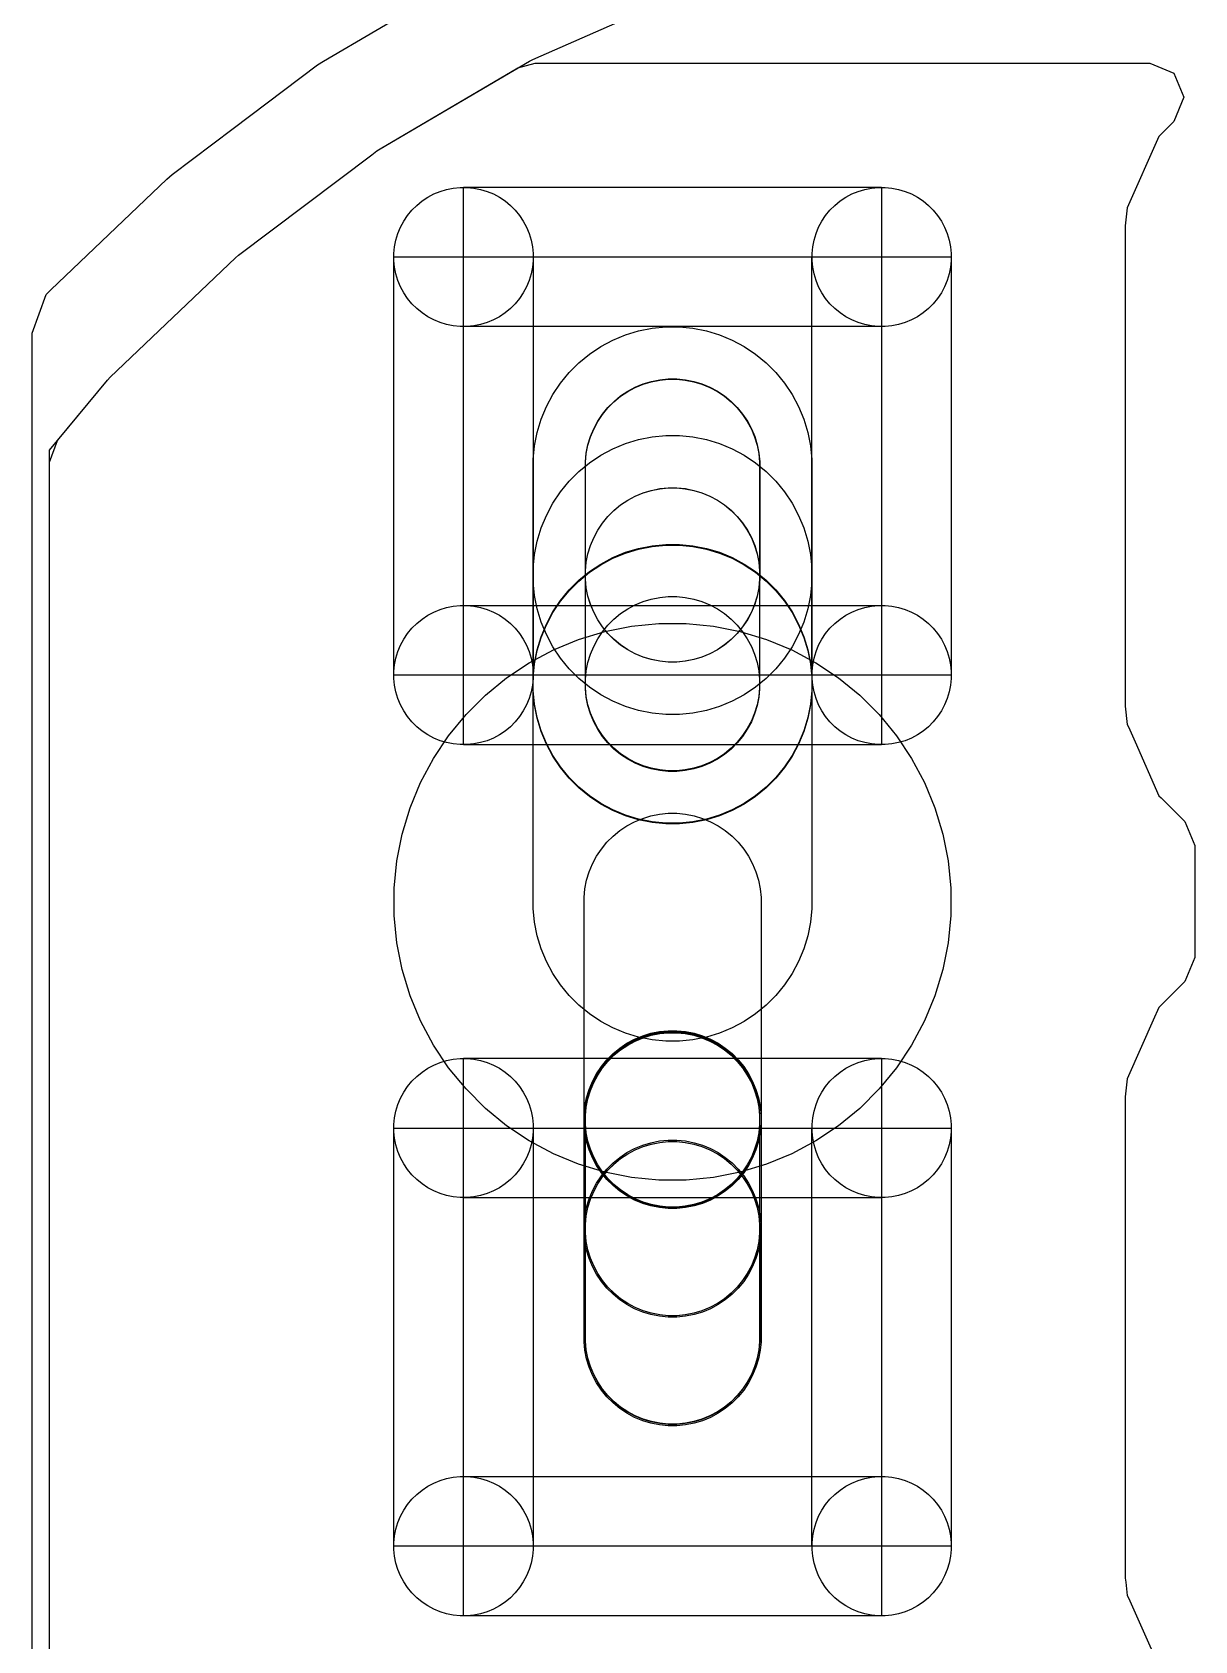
# Model space of a CAD drawing. Extents: x 125179 to 173800, y -108200 to -87800.
# Drawn here: x 131712 to 133381, y -103565 to -101256 of the extents above; entities that cross this region are included whole.
import ezdxf

# ---------------------------------------------------------------- set-up
doc = ezdxf.new("R2010")
doc.units = 0
doc.layers.add('L2D0_Cu1', color=1, linetype='CONTINUOUS')
doc.layers.add('L4D0_Cu2', color=2, linetype='CONTINUOUS')

msp = doc.modelspace()

# ---------------------------------------------------------------- linework, layer by layer
at = {"layer": 'L2D0_Cu1'}
msp.add_lwpolyline([(131736.906, -106800.5), (131736.906, -101873.313), (131748.208, -101842.01), (131820.078, -101755.458), (131823.949, -101751.311), (132003.75, -101579.744), (132008.074, -101576.071), (132199.332, -101431.841), (132206.514, -101426.425), (132211.233, -101423.278), (132409.17, -101307.229), (132433.953, -101300.5), (133315.912, -101300.5), (133350.56, -101314.852), (133364.912, -101349.5), (133350.59, -101384.118), (133328.859, -101405.887), (133283.594, -101508.273), (133280.6, -101533.954), (133280.6, -102223.246), (133283.718, -102249.446), (133285.208, -102252.801), (133285.209, -102252.804), (133294.743, -102274.267), (133329.161, -102351.753), (133332.361, -102354.947), (133332.362, -102354.949), (133366.218, -102388.745), (133380.6, -102423.424), (133380.6, -102583.785), (133366.278, -102618.403), (133328.859, -102655.887), (133327.029, -102660.025), (133327.029, -102660.026), (133322.736, -102669.736), (133283.594, -102758.273), (133280.6, -102783.954), (133280.6, -103473.246), (133280.77, -103474.671), (133280.77, -103474.678), (133281.431, -103480.23), (133283.718, -103499.446), (133285.208, -103502.801), (133285.209, -103502.804), (133327.324, -103597.618)], dxfattribs=at)
for points in [[(132326.193, -101678.48), (132316.427, -101677.518), (132306.802, -101675.603), (132297.411, -101672.754), (132288.344, -101668.999), (132279.69, -101664.373), (132271.53, -101658.921), (132263.944, -101652.695), (132257.005, -101645.756), (132250.779, -101638.17), (132245.327, -101630.01), (132240.701, -101621.356), (132236.946, -101612.289), (132234.097, -101602.898), (132232.182, -101593.273), (132231.22, -101583.507), (132231.22, -101573.693), (132232.182, -101563.927), (132234.097, -101554.302), (132236.946, -101544.911), (132240.701, -101535.844), (132245.327, -101527.19), (132250.779, -101519.03), (132257.005, -101511.444), (132263.944, -101504.505), (132271.53, -101498.279), (132279.69, -101492.827), (132288.344, -101488.201), (132297.411, -101484.446), (132306.802, -101481.597), (132316.427, -101479.682), (132326.193, -101478.72), (132336.007, -101478.72), (132345.773, -101479.682), (132355.398, -101481.597), (132364.789, -101484.446), (132373.856, -101488.201), (132382.51, -101492.827), (132390.67, -101498.279), (132398.256, -101504.505), (132405.195, -101511.444), (132411.421, -101519.03), (132416.873, -101527.19), (132421.499, -101535.844), (132425.254, -101544.911), (132428.103, -101554.302), (132430.018, -101563.927), (132430.98, -101573.693), (132430.98, -101583.507), (132430.018, -101593.273), (132428.103, -101602.898), (132425.254, -101612.289), (132421.499, -101621.356), (132416.873, -101630.01), (132411.421, -101638.17), (132405.195, -101645.756), (132398.256, -101652.695), (132390.67, -101658.921), (132382.51, -101664.373), (132373.856, -101668.999), (132364.789, -101672.754), (132355.398, -101675.603), (132345.773, -101677.518), (132336.007, -101678.48)], [(132331.1, -101678.6), (132331.1, -101478.6), (132931.1, -101478.6), (132931.1, -101678.6)], [(132926.193, -101678.48), (132916.427, -101677.518), (132906.802, -101675.603), (132897.411, -101672.754), (132888.344, -101668.999), (132879.69, -101664.373), (132871.53, -101658.921), (132863.944, -101652.695), (132857.005, -101645.756), (132850.779, -101638.17), (132845.327, -101630.01), (132840.701, -101621.356), (132836.946, -101612.289), (132834.097, -101602.898), (132832.182, -101593.273), (132831.22, -101583.507), (132831.22, -101573.693), (132832.182, -101563.927), (132834.097, -101554.302), (132836.946, -101544.911), (132840.701, -101535.844), (132845.327, -101527.19), (132850.779, -101519.03), (132857.005, -101511.444), (132863.944, -101504.505), (132871.53, -101498.279), (132879.69, -101492.827), (132888.344, -101488.201), (132897.411, -101484.446), (132906.802, -101481.597), (132916.427, -101479.682), (132926.193, -101478.72), (132936.007, -101478.72), (132945.773, -101479.682), (132955.398, -101481.597), (132964.789, -101484.446), (132973.856, -101488.201), (132982.51, -101492.827), (132990.67, -101498.279), (132998.256, -101504.505), (133005.195, -101511.444), (133011.421, -101519.03), (133016.873, -101527.19), (133021.499, -101535.844), (133025.254, -101544.911), (133028.103, -101554.302), (133030.018, -101563.927), (133030.98, -101573.693), (133030.98, -101583.507), (133030.018, -101593.273), (133028.103, -101602.898), (133025.254, -101612.289), (133021.499, -101621.356), (133016.873, -101630.01), (133011.421, -101638.17), (133005.195, -101645.756), (132998.256, -101652.695), (132990.67, -101658.921), (132982.51, -101664.373), (132973.856, -101668.999), (132964.789, -101672.754), (132955.398, -101675.603), (132945.773, -101677.518), (132936.007, -101678.48)], [(132231.1, -102178.6), (132231.1, -101578.6), (132431.1, -101578.6), (132431.1, -102178.6)], [(132331.1, -102178.6), (132331.1, -101578.6), (132931.1, -101578.6), (132931.1, -102178.6)], [(132831.1, -102178.6), (132831.1, -101578.6), (133031.1, -101578.6), (133031.1, -102178.6)], [(132621.175, -102235), (132601.619, -102233.074), (132582.345, -102229.24), (132563.541, -102223.536), (132545.386, -102216.016), (132528.055, -102206.753), (132511.716, -102195.835), (132496.526, -102183.369), (132482.631, -102169.474), (132470.165, -102154.284), (132459.247, -102137.945), (132449.984, -102120.614), (132442.464, -102102.459), (132436.76, -102083.655), (132432.926, -102064.381), (132431, -102044.825), (132431, -101869.175), (132432.926, -101849.619), (132436.76, -101830.345), (132442.464, -101811.541), (132449.984, -101793.386), (132459.247, -101776.055), (132470.165, -101759.716), (132482.631, -101744.526), (132496.526, -101730.631), (132511.716, -101718.165), (132528.055, -101707.247), (132545.386, -101697.984), (132563.541, -101690.464), (132582.345, -101684.76), (132601.619, -101680.926), (132621.175, -101679), (132640.825, -101679), (132660.381, -101680.926), (132679.655, -101684.76), (132698.459, -101690.464), (132716.614, -101697.984), (132733.945, -101707.247), (132750.284, -101718.165), (132765.474, -101730.631), (132779.369, -101744.526), (132791.835, -101759.716), (132802.753, -101776.055), (132812.016, -101793.386), (132819.536, -101811.541), (132825.24, -101830.345), (132829.074, -101849.619), (132831, -101869.175), (132831, -102044.825), (132829.074, -102064.381), (132825.24, -102083.655), (132819.536, -102102.459), (132812.016, -102120.614), (132802.753, -102137.945), (132791.835, -102154.284), (132779.369, -102169.474), (132765.474, -102183.369), (132750.284, -102195.835), (132733.945, -102206.753), (132716.614, -102216.016), (132698.459, -102223.536), (132679.655, -102229.24), (132660.381, -102233.074), (132640.825, -102235)], [(132624.859, -102160), (132612.637, -102158.796), (132600.591, -102156.4), (132588.838, -102152.835), (132577.491, -102148.135), (132566.66, -102142.345), (132556.448, -102135.522), (132546.954, -102127.731), (132538.269, -102119.046), (132530.478, -102109.552), (132523.655, -102099.34), (132517.865, -102088.509), (132513.165, -102077.162), (132509.6, -102065.409), (132507.204, -102053.363), (132506, -102041.141), (132506, -101872.859), (132507.204, -101860.637), (132509.6, -101848.591), (132513.165, -101836.838), (132517.865, -101825.491), (132523.655, -101814.66), (132530.478, -101804.448), (132538.269, -101794.954), (132546.954, -101786.269), (132556.448, -101778.478), (132566.66, -101771.655), (132577.491, -101765.865), (132588.838, -101761.165), (132600.591, -101757.6), (132612.637, -101755.204), (132624.859, -101754), (132637.141, -101754), (132649.363, -101755.204), (132661.409, -101757.6), (132673.162, -101761.165), (132684.509, -101765.865), (132695.34, -101771.655), (132705.552, -101778.478), (132715.046, -101786.269), (132723.731, -101794.954), (132731.522, -101804.448), (132738.345, -101814.66), (132744.135, -101825.491), (132748.835, -101836.838), (132752.4, -101848.591), (132754.796, -101860.637), (132756, -101872.859), (132756, -102041.141), (132754.796, -102053.363), (132752.4, -102065.409), (132748.835, -102077.162), (132744.135, -102088.509), (132738.345, -102099.34), (132731.522, -102109.552), (132723.731, -102119.046), (132715.046, -102127.731), (132705.552, -102135.522), (132695.34, -102142.345), (132684.509, -102148.135), (132673.162, -102152.835), (132661.409, -102156.4), (132649.363, -102158.796), (132637.141, -102160)], [(132624.959, -102159.9), (132612.737, -102158.696), (132600.691, -102156.3), (132588.938, -102152.735), (132577.591, -102148.035), (132566.76, -102142.245), (132556.548, -102135.422), (132547.054, -102127.631), (132538.369, -102118.946), (132530.578, -102109.452), (132523.755, -102099.24), (132517.965, -102088.409), (132513.265, -102077.062), (132509.7, -102065.309), (132507.304, -102053.263), (132506.1, -102041.041), (132506.1, -101872.459), (132507.304, -101860.237), (132509.7, -101848.191), (132513.265, -101836.438), (132517.965, -101825.091), (132523.755, -101814.26), (132530.578, -101804.048), (132538.369, -101794.554), (132547.054, -101785.869), (132556.548, -101778.078), (132566.76, -101771.255), (132577.591, -101765.465), (132588.938, -101760.765), (132600.691, -101757.2), (132612.737, -101754.804), (132624.959, -101753.6), (132637.241, -101753.6), (132649.463, -101754.804), (132661.509, -101757.2), (132673.262, -101760.765), (132684.609, -101765.465), (132695.44, -101771.255), (132705.652, -101778.078), (132715.146, -101785.869), (132723.831, -101794.554), (132731.622, -101804.048), (132738.445, -101814.26), (132744.235, -101825.091), (132748.935, -101836.438), (132752.5, -101848.191), (132754.896, -101860.237), (132756.1, -101872.459), (132756.1, -102041.041), (132754.896, -102053.263), (132752.5, -102065.309), (132748.935, -102077.062), (132744.235, -102088.409), (132738.445, -102099.24), (132731.622, -102109.452), (132723.831, -102118.946), (132715.146, -102127.631), (132705.652, -102135.422), (132695.44, -102142.245), (132684.609, -102148.035), (132673.262, -102152.735), (132661.509, -102156.3), (132649.463, -102158.696), (132637.241, -102159.9)], [(132621.175, -102391), (132601.619, -102389.074), (132582.345, -102385.24), (132563.541, -102379.536), (132545.386, -102372.016), (132528.055, -102362.753), (132511.716, -102351.835), (132496.526, -102339.369), (132482.631, -102325.474), (132470.165, -102310.284), (132459.247, -102293.945), (132449.984, -102276.614), (132442.464, -102258.459), (132436.76, -102239.655), (132432.926, -102220.381), (132431, -102200.825), (132431, -102025.175), (132432.926, -102005.619), (132436.76, -101986.345), (132442.464, -101967.541), (132449.984, -101949.386), (132459.247, -101932.055), (132470.165, -101915.716), (132482.631, -101900.526), (132496.526, -101886.631), (132511.716, -101874.165), (132528.055, -101863.247), (132545.386, -101853.984), (132563.541, -101846.464), (132582.345, -101840.76), (132601.619, -101836.926), (132621.175, -101835), (132640.825, -101835), (132660.381, -101836.926), (132679.655, -101840.76), (132698.459, -101846.464), (132716.614, -101853.984), (132733.945, -101863.247), (132750.284, -101874.165), (132765.474, -101886.631), (132779.369, -101900.526), (132791.835, -101915.716), (132802.753, -101932.055), (132812.016, -101949.386), (132819.536, -101967.541), (132825.24, -101986.345), (132829.074, -102005.619), (132831, -102025.175), (132831, -102200.825), (132829.074, -102220.381), (132825.24, -102239.655), (132819.536, -102258.459), (132812.016, -102276.614), (132802.753, -102293.945), (132791.835, -102310.284), (132779.369, -102325.474), (132765.474, -102339.369), (132750.284, -102351.835), (132733.945, -102362.753), (132716.614, -102372.016), (132698.459, -102379.536), (132679.655, -102385.24), (132660.381, -102389.074), (132640.825, -102391)], [(132624.859, -102160), (132612.637, -102158.796), (132600.591, -102156.4), (132588.838, -102152.835), (132577.491, -102148.135), (132566.66, -102142.345), (132556.448, -102135.522), (132546.954, -102127.731), (132538.269, -102119.046), (132530.478, -102109.552), (132523.655, -102099.34), (132517.865, -102088.509), (132513.165, -102077.162), (132509.6, -102065.409), (132507.204, -102053.363), (132506, -102041.141), (132506, -102028.859), (132507.204, -102016.637), (132509.6, -102004.591), (132513.165, -101992.838), (132517.865, -101981.491), (132523.655, -101970.66), (132530.478, -101960.448), (132538.269, -101950.954), (132547.054, -101942.169), (132556.548, -101934.378), (132566.76, -101927.555), (132577.591, -101921.765), (132588.938, -101917.065), (132600.691, -101913.5), (132612.737, -101911.104), (132624.959, -101909.9), (132637.241, -101909.9), (132649.463, -101911.104), (132661.509, -101913.5), (132673.262, -101917.065), (132684.609, -101921.765), (132695.44, -101927.555), (132705.652, -101934.378), (132715.146, -101942.169), (132723.831, -101950.854), (132731.622, -101960.348), (132738.445, -101970.56), (132744.235, -101981.391), (132748.935, -101992.738), (132752.5, -102004.491), (132754.896, -102016.537), (132756.1, -102028.759), (132756.1, -102041.041), (132754.896, -102053.263), (132752.5, -102065.309), (132748.935, -102077.062), (132744.235, -102088.409), (132738.445, -102099.24), (132731.622, -102109.452), (132723.831, -102118.946), (132715.046, -102127.731), (132705.552, -102135.522), (132695.34, -102142.345), (132684.509, -102148.135), (132673.162, -102152.835), (132661.409, -102156.4), (132649.363, -102158.796), (132637.141, -102160)], [(132624.859, -102316), (132612.637, -102314.796), (132600.591, -102312.4), (132588.838, -102308.835), (132577.491, -102304.135), (132566.66, -102298.345), (132556.448, -102291.522), (132546.954, -102283.731), (132538.269, -102275.046), (132530.478, -102265.552), (132523.655, -102255.34), (132517.865, -102244.509), (132513.165, -102233.162), (132509.6, -102221.409), (132507.204, -102209.363), (132506, -102197.141), (132506, -102028.859), (132507.204, -102016.637), (132509.6, -102004.591), (132513.165, -101992.838), (132517.865, -101981.491), (132523.655, -101970.66), (132530.478, -101960.448), (132538.269, -101950.954), (132546.954, -101942.269), (132556.448, -101934.478), (132566.66, -101927.655), (132577.491, -101921.865), (132588.838, -101917.165), (132600.591, -101913.6), (132612.637, -101911.204), (132624.859, -101910), (132637.141, -101910), (132649.363, -101911.204), (132661.409, -101913.6), (132673.162, -101917.165), (132684.509, -101921.865), (132695.34, -101927.655), (132705.552, -101934.478), (132715.046, -101942.269), (132723.731, -101950.954), (132731.522, -101960.448), (132738.345, -101970.66), (132744.135, -101981.491), (132748.835, -101992.838), (132752.4, -102004.591), (132754.796, -102016.637), (132756, -102028.859), (132756, -102197.141), (132754.796, -102209.363), (132752.4, -102221.409), (132748.835, -102233.162), (132744.135, -102244.509), (132738.345, -102255.34), (132731.522, -102265.552), (132723.731, -102275.046), (132715.046, -102283.731), (132705.552, -102291.522), (132695.34, -102298.345), (132684.509, -102304.135), (132673.162, -102308.835), (132661.409, -102312.4), (132649.363, -102314.796), (132637.141, -102316)], [(132621.175, -102392), (132601.619, -102390.074), (132582.345, -102386.24), (132563.541, -102380.536), (132545.386, -102373.016), (132528.055, -102363.753), (132511.716, -102352.835), (132496.526, -102340.369), (132482.631, -102326.474), (132470.165, -102311.284), (132459.247, -102294.945), (132449.984, -102277.614), (132442.464, -102259.459), (132436.76, -102240.655), (132432.926, -102221.381), (132431, -102201.825), (132431, -102181.175), (132432.926, -102161.619), (132436.76, -102142.345), (132442.464, -102123.541), (132449.984, -102105.386), (132459.247, -102088.055), (132470.165, -102071.716), (132482.631, -102056.526), (132496.526, -102042.631), (132511.716, -102030.165), (132528.055, -102019.247), (132545.386, -102009.984), (132563.541, -102002.464), (132582.345, -101996.76), (132601.619, -101992.926), (132621.175, -101991), (132640.825, -101991), (132660.381, -101992.926), (132679.655, -101996.76), (132698.459, -102002.464), (132716.614, -102009.984), (132733.945, -102019.247), (132750.284, -102030.165), (132765.474, -102042.631), (132779.369, -102056.526), (132791.835, -102071.716), (132802.753, -102088.055), (132812.016, -102105.386), (132819.536, -102123.541), (132825.24, -102142.345), (132829.074, -102161.619), (132831, -102181.175), (132831, -102201.825), (132829.074, -102221.381), (132825.24, -102240.655), (132819.536, -102259.459), (132812.016, -102277.614), (132802.753, -102294.945), (132791.835, -102311.284), (132779.369, -102326.474), (132765.474, -102340.369), (132750.284, -102352.835), (132733.945, -102363.753), (132716.614, -102373.016), (132698.459, -102380.536), (132679.655, -102386.24), (132660.381, -102390.074), (132640.825, -102392)], [(132621.175, -102704), (132601.619, -102702.074), (132582.345, -102698.24), (132563.541, -102692.536), (132545.386, -102685.016), (132528.055, -102675.753), (132511.716, -102664.835), (132496.526, -102652.369), (132482.631, -102638.474), (132470.165, -102623.284), (132459.247, -102606.945), (132449.984, -102589.614), (132442.464, -102571.459), (132436.76, -102552.655), (132432.926, -102533.381), (132431, -102513.825), (132431, -102182.175), (132432.926, -102162.619), (132436.76, -102143.345), (132442.464, -102124.541), (132449.984, -102106.386), (132459.247, -102089.055), (132470.165, -102072.716), (132482.631, -102057.526), (132496.526, -102043.631), (132511.716, -102031.165), (132528.055, -102020.247), (132545.386, -102010.984), (132563.541, -102003.464), (132582.345, -101997.76), (132601.619, -101993.926), (132621.175, -101992), (132640.825, -101992), (132660.381, -101993.926), (132679.655, -101997.76), (132698.459, -102003.464), (132716.614, -102010.984), (132733.945, -102020.247), (132750.284, -102031.165), (132765.474, -102043.631), (132779.369, -102057.526), (132791.835, -102072.716), (132802.753, -102089.055), (132812.016, -102106.386), (132819.536, -102124.541), (132825.24, -102143.345), (132829.074, -102162.619), (132831, -102182.175), (132831, -102513.825), (132829.074, -102533.381), (132825.24, -102552.655), (132819.536, -102571.459), (132812.016, -102589.614), (132802.753, -102606.945), (132791.835, -102623.284), (132779.369, -102638.474), (132765.474, -102652.369), (132750.284, -102664.835), (132733.945, -102675.753), (132716.614, -102685.016), (132698.459, -102692.536), (132679.655, -102698.24), (132660.381, -102702.074), (132640.825, -102704)], [(132326.193, -102278.48), (132316.427, -102277.518), (132306.802, -102275.603), (132297.411, -102272.754), (132288.344, -102268.999), (132279.69, -102264.373), (132271.53, -102258.921), (132263.944, -102252.695), (132257.005, -102245.756), (132250.779, -102238.17), (132245.327, -102230.01), (132240.701, -102221.356), (132236.946, -102212.289), (132234.097, -102202.898), (132232.182, -102193.273), (132231.22, -102183.507), (132231.22, -102173.693), (132232.182, -102163.927), (132234.097, -102154.302), (132236.946, -102144.911), (132240.701, -102135.844), (132245.327, -102127.19), (132250.779, -102119.03), (132257.005, -102111.444), (132263.944, -102104.505), (132271.53, -102098.279), (132279.69, -102092.827), (132288.344, -102088.201), (132297.411, -102084.446), (132306.802, -102081.597), (132316.427, -102079.682), (132326.193, -102078.72), (132336.007, -102078.72), (132345.773, -102079.682), (132355.398, -102081.597), (132364.789, -102084.446), (132373.856, -102088.201), (132382.51, -102092.827), (132390.67, -102098.279), (132398.256, -102104.505), (132405.195, -102111.444), (132411.421, -102119.03), (132416.873, -102127.19), (132421.499, -102135.844), (132425.254, -102144.911), (132428.103, -102154.302), (132430.018, -102163.927), (132430.98, -102173.693), (132430.98, -102183.507), (132430.018, -102193.273), (132428.103, -102202.898), (132425.254, -102212.289), (132421.499, -102221.356), (132416.873, -102230.01), (132411.421, -102238.17), (132405.195, -102245.756), (132398.256, -102252.695), (132390.67, -102258.921), (132382.51, -102264.373), (132373.856, -102268.999), (132364.789, -102272.754), (132355.398, -102275.603), (132345.773, -102277.518), (132336.007, -102278.48)], [(132331.1, -102278.6), (132331.1, -102078.6), (132931.1, -102078.6), (132931.1, -102278.6)], [(132624.859, -102317), (132612.637, -102315.796), (132600.591, -102313.4), (132588.838, -102309.835), (132577.491, -102305.135), (132566.66, -102299.345), (132556.448, -102292.522), (132546.954, -102284.731), (132538.269, -102276.046), (132530.478, -102266.552), (132523.655, -102256.34), (132517.865, -102245.509), (132513.165, -102234.162), (132509.6, -102222.409), (132507.204, -102210.363), (132506, -102198.141), (132506, -102184.859), (132507.204, -102172.637), (132509.6, -102160.591), (132513.165, -102148.838), (132517.865, -102137.491), (132523.655, -102126.66), (132530.478, -102116.448), (132538.269, -102106.954), (132546.954, -102098.269), (132556.448, -102090.478), (132566.66, -102083.655), (132577.491, -102077.865), (132588.838, -102073.165), (132600.591, -102069.6), (132612.637, -102067.204), (132624.859, -102066), (132637.141, -102066), (132649.363, -102067.204), (132661.409, -102069.6), (132673.162, -102073.165), (132684.509, -102077.865), (132695.34, -102083.655), (132705.552, -102090.478), (132715.046, -102098.269), (132723.731, -102106.954), (132731.522, -102116.448), (132738.345, -102126.66), (132744.135, -102137.491), (132748.835, -102148.838), (132752.4, -102160.591), (132754.796, -102172.637), (132756, -102184.859), (132756, -102198.141), (132754.796, -102210.363), (132752.4, -102222.409), (132748.835, -102234.162), (132744.135, -102245.509), (132738.345, -102256.34), (132731.522, -102266.552), (132723.731, -102276.046), (132715.046, -102284.731), (132705.552, -102292.522), (132695.34, -102299.345), (132684.509, -102305.135), (132673.162, -102309.835), (132661.409, -102313.4), (132649.363, -102315.796), (132637.141, -102317)], [(132926.193, -102278.48), (132916.427, -102277.518), (132906.802, -102275.603), (132897.411, -102272.754), (132888.344, -102268.999), (132879.69, -102264.373), (132871.53, -102258.921), (132863.944, -102252.695), (132857.005, -102245.756), (132850.779, -102238.17), (132845.327, -102230.01), (132840.701, -102221.356), (132836.946, -102212.289), (132834.097, -102202.898), (132832.182, -102193.273), (132831.22, -102183.507), (132831.22, -102173.693), (132832.182, -102163.927), (132834.097, -102154.302), (132836.946, -102144.911), (132840.701, -102135.844), (132845.327, -102127.19), (132850.779, -102119.03), (132857.005, -102111.444), (132863.944, -102104.505), (132871.53, -102098.279), (132879.69, -102092.827), (132888.344, -102088.201), (132897.411, -102084.446), (132906.802, -102081.597), (132916.427, -102079.682), (132926.193, -102078.72), (132936.007, -102078.72), (132945.773, -102079.682), (132955.398, -102081.597), (132964.789, -102084.446), (132973.856, -102088.201), (132982.51, -102092.827), (132990.67, -102098.279), (132998.256, -102104.505), (133005.195, -102111.444), (133011.421, -102119.03), (133016.873, -102127.19), (133021.499, -102135.844), (133025.254, -102144.911), (133028.103, -102154.302), (133030.018, -102163.927), (133030.98, -102173.693), (133030.98, -102183.507), (133030.018, -102193.273), (133028.103, -102202.898), (133025.254, -102212.289), (133021.499, -102221.356), (133016.873, -102230.01), (133011.421, -102238.17), (133005.195, -102245.756), (132998.256, -102252.695), (132990.67, -102258.921), (132982.51, -102264.373), (132973.856, -102268.999), (132964.789, -102272.754), (132955.398, -102275.603), (132945.773, -102277.518), (132936.007, -102278.48)], [(132611.373, -102903.518), (132572.308, -102899.671), (132533.808, -102892.013), (132496.244, -102880.618), (132459.978, -102865.596), (132425.359, -102847.091), (132392.72, -102825.283), (132362.376, -102800.38), (132334.62, -102772.624), (132309.717, -102742.28), (132287.909, -102709.641), (132269.404, -102675.022), (132254.382, -102638.756), (132242.987, -102601.192), (132235.329, -102562.692), (132231.482, -102523.627), (132231.482, -102484.373), (132235.329, -102445.308), (132242.987, -102406.808), (132254.382, -102369.244), (132269.404, -102332.978), (132287.909, -102298.359), (132309.717, -102265.72), (132334.62, -102235.376), (132362.376, -102207.62), (132392.72, -102182.717), (132425.359, -102160.909), (132459.978, -102142.404), (132496.244, -102127.382), (132533.808, -102115.987), (132572.308, -102108.329), (132611.373, -102104.482), (132650.627, -102104.482), (132689.692, -102108.329), (132728.192, -102115.987), (132765.756, -102127.382), (132802.022, -102142.404), (132836.641, -102160.909), (132869.28, -102182.717), (132899.624, -102207.62), (132927.38, -102235.376), (132952.283, -102265.72), (132974.091, -102298.359), (132992.596, -102332.978), (133007.618, -102369.244), (133019.013, -102406.808), (133026.671, -102445.308), (133030.518, -102484.373), (133030.518, -102523.627), (133026.671, -102562.692), (133019.013, -102601.192), (133007.618, -102638.756), (132992.596, -102675.022), (132974.091, -102709.641), (132952.283, -102742.28), (132927.38, -102772.624), (132899.624, -102800.38), (132869.28, -102825.283), (132836.641, -102847.091), (132802.022, -102865.596), (132765.756, -102880.618), (132728.192, -102892.013), (132689.692, -102899.671), (132650.627, -102903.518)], [(132624.761, -102943), (132612.343, -102941.777), (132600.104, -102939.343), (132588.163, -102935.72), (132576.635, -102930.945), (132565.63, -102925.063), (132555.255, -102918.13), (132545.609, -102910.214), (132536.786, -102901.391), (132528.87, -102891.745), (132521.937, -102881.37), (132516.055, -102870.365), (132511.28, -102858.837), (132507.657, -102846.896), (132505.223, -102834.657), (132504, -102822.239), (132504, -102497.761), (132505.223, -102485.343), (132507.657, -102473.104), (132511.28, -102461.163), (132516.055, -102449.635), (132521.937, -102438.63), (132528.87, -102428.255), (132536.786, -102418.609), (132545.609, -102409.786), (132555.255, -102401.87), (132565.63, -102394.937), (132576.635, -102389.055), (132588.163, -102384.28), (132600.104, -102380.657), (132612.343, -102378.223), (132624.761, -102377), (132637.239, -102377), (132649.657, -102378.223), (132661.896, -102380.657), (132673.837, -102384.28), (132685.365, -102389.055), (132696.37, -102394.937), (132706.745, -102401.87), (132716.391, -102409.786), (132725.214, -102418.609), (132733.13, -102428.255), (132740.063, -102438.63), (132745.945, -102449.635), (132750.72, -102461.163), (132754.343, -102473.104), (132756.777, -102485.343), (132758, -102497.761), (132758, -102822.239), (132756.777, -102834.657), (132754.343, -102846.896), (132750.72, -102858.837), (132745.945, -102870.365), (132740.063, -102881.37), (132733.13, -102891.745), (132725.214, -102901.391), (132716.391, -102910.214), (132706.745, -102918.13), (132696.37, -102925.063), (132685.365, -102930.945), (132673.837, -102935.72), (132661.896, -102939.343), (132649.657, -102941.777), (132637.239, -102943)], [(132624.761, -102944), (132612.343, -102942.777), (132600.104, -102940.343), (132588.163, -102936.72), (132576.635, -102931.945), (132565.63, -102926.063), (132555.255, -102919.13), (132545.609, -102911.214), (132536.786, -102902.391), (132528.87, -102892.745), (132521.937, -102882.37), (132516.055, -102871.365), (132511.28, -102859.837), (132507.657, -102847.896), (132505.223, -102835.657), (132504, -102823.239), (132504, -102809.761), (132505.223, -102797.343), (132507.657, -102785.104), (132511.28, -102773.163), (132516.055, -102761.635), (132521.937, -102750.63), (132528.87, -102740.255), (132536.786, -102730.609), (132545.609, -102721.786), (132555.255, -102713.87), (132565.63, -102706.937), (132576.635, -102701.055), (132588.163, -102696.28), (132600.104, -102692.657), (132612.343, -102690.223), (132624.761, -102689), (132637.239, -102689), (132649.657, -102690.223), (132661.896, -102692.657), (132673.837, -102696.28), (132685.365, -102701.055), (132696.37, -102706.937), (132706.745, -102713.87), (132716.391, -102721.786), (132725.214, -102730.609), (132733.13, -102740.255), (132740.063, -102750.63), (132745.945, -102761.635), (132750.72, -102773.163), (132754.343, -102785.104), (132756.777, -102797.343), (132758, -102809.761), (132758, -102823.239), (132756.777, -102835.657), (132754.343, -102847.896), (132750.72, -102859.837), (132745.945, -102871.365), (132740.063, -102882.37), (132733.13, -102892.745), (132725.214, -102902.391), (132716.391, -102911.214), (132706.745, -102919.13), (132696.37, -102926.063), (132685.365, -102931.945), (132673.837, -102936.72), (132661.896, -102940.343), (132649.657, -102942.777), (132637.239, -102944)], [(132624.761, -103100), (132612.343, -103098.777), (132600.104, -103096.343), (132588.163, -103092.72), (132576.635, -103087.945), (132565.63, -103082.063), (132555.255, -103075.13), (132545.609, -103067.214), (132536.786, -103058.391), (132528.87, -103048.745), (132521.937, -103038.37), (132516.055, -103027.365), (132511.28, -103015.837), (132507.657, -103003.896), (132505.223, -102991.657), (132504, -102979.239), (132504, -102810.761), (132505.223, -102798.343), (132507.657, -102786.104), (132511.28, -102774.163), (132516.055, -102762.635), (132521.937, -102751.63), (132528.87, -102741.255), (132536.786, -102731.609), (132545.609, -102722.786), (132555.255, -102714.87), (132565.63, -102707.937), (132576.635, -102702.055), (132588.163, -102697.28), (132600.104, -102693.657), (132612.343, -102691.223), (132624.761, -102690), (132637.239, -102690), (132649.657, -102691.223), (132661.896, -102693.657), (132673.837, -102697.28), (132685.365, -102702.055), (132696.37, -102707.937), (132706.745, -102714.87), (132716.391, -102722.786), (132725.214, -102731.609), (132733.13, -102741.255), (132740.063, -102751.63), (132745.945, -102762.635), (132750.72, -102774.163), (132754.343, -102786.104), (132756.777, -102798.343), (132758, -102810.761), (132758, -102979.239), (132756.777, -102991.657), (132754.343, -103003.896), (132750.72, -103015.837), (132745.945, -103027.365), (132740.063, -103038.37), (132733.13, -103048.745), (132725.214, -103058.391), (132716.391, -103067.214), (132706.745, -103075.13), (132696.37, -103082.063), (132685.365, -103087.945), (132673.837, -103092.72), (132661.896, -103096.343), (132649.657, -103098.777), (132637.239, -103100)], [(132624.859, -102942), (132612.637, -102940.796), (132600.591, -102938.4), (132588.838, -102934.835), (132577.491, -102930.135), (132566.66, -102924.345), (132556.448, -102917.522), (132546.954, -102909.731), (132538.269, -102901.046), (132530.478, -102891.552), (132523.655, -102881.34), (132517.865, -102870.509), (132513.165, -102859.162), (132509.6, -102847.409), (132507.204, -102835.363), (132506, -102823.141), (132506, -102809.859), (132507.204, -102797.637), (132509.6, -102785.591), (132513.165, -102773.838), (132517.865, -102762.491), (132523.655, -102751.66), (132530.478, -102741.448), (132538.269, -102731.954), (132546.954, -102723.269), (132556.448, -102715.478), (132566.66, -102708.655), (132577.491, -102702.865), (132588.838, -102698.165), (132600.591, -102694.6), (132612.637, -102692.204), (132624.859, -102691), (132637.141, -102691), (132649.363, -102692.204), (132661.409, -102694.6), (132673.162, -102698.165), (132684.509, -102702.865), (132695.34, -102708.655), (132705.552, -102715.478), (132715.046, -102723.269), (132723.731, -102731.954), (132731.522, -102741.448), (132738.345, -102751.66), (132744.135, -102762.491), (132748.835, -102773.838), (132752.4, -102785.591), (132754.796, -102797.637), (132756, -102809.859), (132756, -102823.141), (132754.796, -102835.363), (132752.4, -102847.409), (132748.835, -102859.162), (132744.135, -102870.509), (132738.345, -102881.34), (132731.522, -102891.552), (132723.731, -102901.046), (132715.046, -102909.731), (132705.552, -102917.522), (132695.34, -102924.345), (132684.509, -102930.135), (132673.162, -102934.835), (132661.409, -102938.4), (132649.363, -102940.796), (132637.141, -102942)], [(132624.859, -103098), (132612.637, -103096.796), (132600.591, -103094.4), (132588.838, -103090.835), (132577.491, -103086.135), (132566.66, -103080.345), (132556.448, -103073.522), (132546.954, -103065.731), (132538.269, -103057.046), (132530.478, -103047.552), (132523.655, -103037.34), (132517.865, -103026.509), (132513.165, -103015.162), (132509.6, -103003.409), (132507.204, -102991.363), (132506, -102979.141), (132506, -102810.859), (132507.204, -102798.637), (132509.6, -102786.591), (132513.165, -102774.838), (132517.865, -102763.491), (132523.655, -102752.66), (132530.478, -102742.448), (132538.269, -102732.954), (132546.954, -102724.269), (132556.448, -102716.478), (132566.66, -102709.655), (132577.491, -102703.865), (132588.838, -102699.165), (132600.591, -102695.6), (132612.637, -102693.204), (132624.859, -102692), (132637.141, -102692), (132649.363, -102693.204), (132661.409, -102695.6), (132673.162, -102699.165), (132684.509, -102703.865), (132695.34, -102709.655), (132705.552, -102716.478), (132715.046, -102724.269), (132723.731, -102732.954), (132731.522, -102742.448), (132738.345, -102752.66), (132744.135, -102763.491), (132748.835, -102774.838), (132752.4, -102786.591), (132754.796, -102798.637), (132756, -102810.859), (132756, -102979.141), (132754.796, -102991.363), (132752.4, -103003.409), (132748.835, -103015.162), (132744.135, -103026.509), (132738.345, -103037.34), (132731.522, -103047.552), (132723.731, -103057.046), (132715.046, -103065.731), (132705.552, -103073.522), (132695.34, -103080.345), (132684.509, -103086.135), (132673.162, -103090.835), (132661.409, -103094.4), (132649.363, -103096.796), (132637.141, -103098)], [(132326.193, -102928.48), (132316.427, -102927.518), (132306.802, -102925.603), (132297.411, -102922.754), (132288.344, -102918.999), (132279.69, -102914.373), (132271.53, -102908.921), (132263.944, -102902.695), (132257.005, -102895.756), (132250.779, -102888.17), (132245.327, -102880.01), (132240.701, -102871.356), (132236.946, -102862.289), (132234.097, -102852.898), (132232.182, -102843.273), (132231.22, -102833.507), (132231.22, -102823.693), (132232.182, -102813.927), (132234.097, -102804.302), (132236.946, -102794.911), (132240.701, -102785.844), (132245.327, -102777.19), (132250.779, -102769.03), (132257.005, -102761.444), (132263.944, -102754.505), (132271.53, -102748.279), (132279.69, -102742.827), (132288.344, -102738.201), (132297.411, -102734.446), (132306.802, -102731.597), (132316.427, -102729.682), (132326.193, -102728.72), (132336.007, -102728.72), (132345.773, -102729.682), (132355.398, -102731.597), (132364.789, -102734.446), (132373.856, -102738.201), (132382.51, -102742.827), (132390.67, -102748.279), (132398.256, -102754.505), (132405.195, -102761.444), (132411.421, -102769.03), (132416.873, -102777.19), (132421.499, -102785.844), (132425.254, -102794.911), (132428.103, -102804.302), (132430.018, -102813.927), (132430.98, -102823.693), (132430.98, -102833.507), (132430.018, -102843.273), (132428.103, -102852.898), (132425.254, -102862.289), (132421.499, -102871.356), (132416.873, -102880.01), (132411.421, -102888.17), (132405.195, -102895.756), (132398.256, -102902.695), (132390.67, -102908.921), (132382.51, -102914.373), (132373.856, -102918.999), (132364.789, -102922.754), (132355.398, -102925.603), (132345.773, -102927.518), (132336.007, -102928.48)], [(132331.1, -102928.6), (132331.1, -102728.6), (132931.1, -102728.6), (132931.1, -102928.6)], [(132926.193, -102928.48), (132916.427, -102927.518), (132906.802, -102925.603), (132897.411, -102922.754), (132888.344, -102918.999), (132879.69, -102914.373), (132871.53, -102908.921), (132863.944, -102902.695), (132857.005, -102895.756), (132850.779, -102888.17), (132845.327, -102880.01), (132840.701, -102871.356), (132836.946, -102862.289), (132834.097, -102852.898), (132832.182, -102843.273), (132831.22, -102833.507), (132831.22, -102823.693), (132832.182, -102813.927), (132834.097, -102804.302), (132836.946, -102794.911), (132840.701, -102785.844), (132845.327, -102777.19), (132850.779, -102769.03), (132857.005, -102761.444), (132863.944, -102754.505), (132871.53, -102748.279), (132879.69, -102742.827), (132888.344, -102738.201), (132897.411, -102734.446), (132906.802, -102731.597), (132916.427, -102729.682), (132926.193, -102728.72), (132936.007, -102728.72), (132945.773, -102729.682), (132955.398, -102731.597), (132964.789, -102734.446), (132973.856, -102738.201), (132982.51, -102742.827), (132990.67, -102748.279), (132998.256, -102754.505), (133005.195, -102761.444), (133011.421, -102769.03), (133016.873, -102777.19), (133021.499, -102785.844), (133025.254, -102794.911), (133028.103, -102804.302), (133030.018, -102813.927), (133030.98, -102823.693), (133030.98, -102833.507), (133030.018, -102843.273), (133028.103, -102852.898), (133025.254, -102862.289), (133021.499, -102871.356), (133016.873, -102880.01), (133011.421, -102888.17), (133005.195, -102895.756), (132998.256, -102902.695), (132990.67, -102908.921), (132982.51, -102914.373), (132973.856, -102918.999), (132964.789, -102922.754), (132955.398, -102925.603), (132945.773, -102927.518), (132936.007, -102928.48)], [(132231.1, -103428.6), (132231.1, -102828.6), (132431.1, -102828.6), (132431.1, -103428.6)], [(132331.1, -103428.6), (132331.1, -102828.6), (132931.1, -102828.6), (132931.1, -103428.6)], [(132831.1, -103428.6), (132831.1, -102828.6), (133031.1, -102828.6), (133031.1, -103428.6)], [(132624.761, -103256), (132612.343, -103254.777), (132600.104, -103252.343), (132588.163, -103248.72), (132576.635, -103243.945), (132565.63, -103238.063), (132555.255, -103231.13), (132545.609, -103223.214), (132536.786, -103214.391), (132528.87, -103204.745), (132521.937, -103194.37), (132516.055, -103183.365), (132511.28, -103171.837), (132507.657, -103159.896), (132505.223, -103147.657), (132504, -103135.239), (132504, -102966.761), (132505.223, -102954.343), (132507.657, -102942.104), (132511.28, -102930.163), (132516.055, -102918.635), (132521.937, -102907.63), (132528.87, -102897.255), (132536.786, -102887.609), (132545.609, -102878.786), (132555.255, -102870.87), (132565.63, -102863.937), (132576.635, -102858.055), (132588.163, -102853.28), (132600.104, -102849.657), (132612.343, -102847.223), (132624.761, -102846), (132637.239, -102846), (132649.657, -102847.223), (132661.896, -102849.657), (132673.837, -102853.28), (132685.365, -102858.055), (132696.37, -102863.937), (132706.745, -102870.87), (132716.391, -102878.786), (132725.214, -102887.609), (132733.13, -102897.255), (132740.063, -102907.63), (132745.945, -102918.635), (132750.72, -102930.163), (132754.343, -102942.104), (132756.777, -102954.343), (132758, -102966.761), (132758, -103135.239), (132756.777, -103147.657), (132754.343, -103159.896), (132750.72, -103171.837), (132745.945, -103183.365), (132740.063, -103194.37), (132733.13, -103204.745), (132725.214, -103214.391), (132716.391, -103223.214), (132706.745, -103231.13), (132696.37, -103238.063), (132685.365, -103243.945), (132673.837, -103248.72), (132661.896, -103252.343), (132649.657, -103254.777), (132637.239, -103256)], [(132624.859, -103254), (132612.637, -103252.796), (132600.591, -103250.4), (132588.838, -103246.835), (132577.491, -103242.135), (132566.66, -103236.345), (132556.448, -103229.522), (132546.954, -103221.731), (132538.269, -103213.046), (132530.478, -103203.552), (132523.655, -103193.34), (132517.865, -103182.509), (132513.165, -103171.162), (132509.6, -103159.409), (132507.204, -103147.363), (132506, -103135.141), (132506, -102966.859), (132507.204, -102954.637), (132509.6, -102942.591), (132513.165, -102930.838), (132517.865, -102919.491), (132523.655, -102908.66), (132530.478, -102898.448), (132538.269, -102888.954), (132546.954, -102880.269), (132556.448, -102872.478), (132566.66, -102865.655), (132577.491, -102859.865), (132588.838, -102855.165), (132600.591, -102851.6), (132612.637, -102849.204), (132624.859, -102848), (132637.141, -102848), (132649.363, -102849.204), (132661.409, -102851.6), (132673.162, -102855.165), (132684.509, -102859.865), (132695.34, -102865.655), (132705.552, -102872.478), (132715.046, -102880.269), (132723.731, -102888.954), (132731.522, -102898.448), (132738.345, -102908.66), (132744.135, -102919.491), (132748.835, -102930.838), (132752.4, -102942.591), (132754.796, -102954.637), (132756, -102966.859), (132756, -103135.141), (132754.796, -103147.363), (132752.4, -103159.409), (132748.835, -103171.162), (132744.135, -103182.509), (132738.345, -103193.34), (132731.522, -103203.552), (132723.731, -103213.046), (132715.046, -103221.731), (132705.552, -103229.522), (132695.34, -103236.345), (132684.509, -103242.135), (132673.162, -103246.835), (132661.409, -103250.4), (132649.363, -103252.796), (132637.141, -103254)], [(132624.959, -103098.1), (132612.737, -103096.896), (132600.691, -103094.5), (132588.938, -103090.935), (132577.591, -103086.235), (132566.76, -103080.445), (132556.548, -103073.622), (132547.054, -103065.831), (132538.269, -103057.046), (132530.478, -103047.552), (132523.655, -103037.34), (132517.865, -103026.509), (132513.165, -103015.162), (132509.6, -103003.409), (132507.204, -102991.363), (132506, -102979.141), (132506, -102966.859), (132507.204, -102954.637), (132509.6, -102942.591), (132513.165, -102930.838), (132517.865, -102919.491), (132523.655, -102908.66), (132530.478, -102898.448), (132538.269, -102888.954), (132546.954, -102880.269), (132556.448, -102872.478), (132566.66, -102865.655), (132577.491, -102859.865), (132588.838, -102855.165), (132600.591, -102851.6), (132612.637, -102849.204), (132624.859, -102848), (132637.141, -102848), (132649.363, -102849.204), (132661.409, -102851.6), (132673.162, -102855.165), (132684.509, -102859.865), (132695.34, -102865.655), (132705.552, -102872.478), (132715.046, -102880.269), (132723.831, -102889.054), (132731.622, -102898.548), (132738.445, -102908.76), (132744.235, -102919.591), (132748.935, -102930.938), (132752.5, -102942.691), (132754.896, -102954.737), (132756.1, -102966.959), (132756.1, -102979.241), (132754.896, -102991.463), (132752.5, -103003.509), (132748.935, -103015.262), (132744.235, -103026.609), (132738.445, -103037.44), (132731.622, -103047.652), (132723.831, -103057.146), (132715.146, -103065.831), (132705.652, -103073.622), (132695.44, -103080.445), (132684.609, -103086.235), (132673.262, -103090.935), (132661.509, -103094.5), (132649.463, -103096.896), (132637.241, -103098.1)], [(132624.959, -103253.6), (132612.737, -103252.396), (132600.691, -103250), (132588.938, -103246.435), (132577.591, -103241.735), (132566.76, -103235.945), (132556.548, -103229.122), (132547.054, -103221.331), (132538.369, -103212.646), (132530.578, -103203.152), (132523.755, -103192.94), (132517.965, -103182.109), (132513.265, -103170.762), (132509.7, -103159.009), (132507.304, -103146.963), (132506.1, -103134.741), (132506.1, -102966.959), (132507.304, -102954.737), (132509.7, -102942.691), (132513.265, -102930.938), (132517.965, -102919.591), (132523.755, -102908.76), (132530.578, -102898.548), (132538.369, -102889.054), (132547.054, -102880.369), (132556.548, -102872.578), (132566.76, -102865.755), (132577.591, -102859.965), (132588.938, -102855.265), (132600.691, -102851.7), (132612.737, -102849.304), (132624.959, -102848.1), (132637.241, -102848.1), (132649.463, -102849.304), (132661.509, -102851.7), (132673.262, -102855.265), (132684.609, -102859.965), (132695.44, -102865.755), (132705.652, -102872.578), (132715.146, -102880.369), (132723.831, -102889.054), (132731.622, -102898.548), (132738.445, -102908.76), (132744.235, -102919.591), (132748.935, -102930.938), (132752.5, -102942.691), (132754.896, -102954.737), (132756.1, -102966.959), (132756.1, -103134.741), (132754.896, -103146.963), (132752.5, -103159.009), (132748.935, -103170.762), (132744.235, -103182.109), (132738.445, -103192.94), (132731.622, -103203.152), (132723.831, -103212.646), (132715.146, -103221.331), (132705.652, -103229.122), (132695.44, -103235.945), (132684.609, -103241.735), (132673.262, -103246.435), (132661.509, -103250), (132649.463, -103252.396), (132637.241, -103253.6)], [(132326.193, -103528.48), (132316.427, -103527.518), (132306.802, -103525.603), (132297.411, -103522.754), (132288.344, -103518.999), (132279.69, -103514.373), (132271.53, -103508.921), (132263.944, -103502.695), (132257.005, -103495.756), (132250.779, -103488.17), (132245.327, -103480.01), (132240.701, -103471.356), (132236.946, -103462.289), (132234.097, -103452.898), (132232.182, -103443.273), (132231.22, -103433.507), (132231.22, -103423.693), (132232.182, -103413.927), (132234.097, -103404.302), (132236.946, -103394.911), (132240.701, -103385.844), (132245.327, -103377.19), (132250.779, -103369.03), (132257.005, -103361.444), (132263.944, -103354.505), (132271.53, -103348.279), (132279.69, -103342.827), (132288.344, -103338.201), (132297.411, -103334.446), (132306.802, -103331.597), (132316.427, -103329.682), (132326.193, -103328.72), (132336.007, -103328.72), (132345.773, -103329.682), (132355.398, -103331.597), (132364.789, -103334.446), (132373.856, -103338.201), (132382.51, -103342.827), (132390.67, -103348.279), (132398.256, -103354.505), (132405.195, -103361.444), (132411.421, -103369.03), (132416.873, -103377.19), (132421.499, -103385.844), (132425.254, -103394.911), (132428.103, -103404.302), (132430.018, -103413.927), (132430.98, -103423.693), (132430.98, -103433.507), (132430.018, -103443.273), (132428.103, -103452.898), (132425.254, -103462.289), (132421.499, -103471.356), (132416.873, -103480.01), (132411.421, -103488.17), (132405.195, -103495.756), (132398.256, -103502.695), (132390.67, -103508.921), (132382.51, -103514.373), (132373.856, -103518.999), (132364.789, -103522.754), (132355.398, -103525.603), (132345.773, -103527.518), (132336.007, -103528.48)], [(132331.1, -103528.6), (132331.1, -103328.6), (132931.1, -103328.6), (132931.1, -103528.6)], [(132926.193, -103528.48), (132916.427, -103527.518), (132906.802, -103525.603), (132897.411, -103522.754), (132888.344, -103518.999), (132879.69, -103514.373), (132871.53, -103508.921), (132863.944, -103502.695), (132857.005, -103495.756), (132850.779, -103488.17), (132845.327, -103480.01), (132840.701, -103471.356), (132836.946, -103462.289), (132834.097, -103452.898), (132832.182, -103443.273), (132831.22, -103433.507), (132831.22, -103423.693), (132832.182, -103413.927), (132834.097, -103404.302), (132836.946, -103394.911), (132840.701, -103385.844), (132845.327, -103377.19), (132850.779, -103369.03), (132857.005, -103361.444), (132863.944, -103354.505), (132871.53, -103348.279), (132879.69, -103342.827), (132888.344, -103338.201), (132897.411, -103334.446), (132906.802, -103331.597), (132916.427, -103329.682), (132926.193, -103328.72), (132936.007, -103328.72), (132945.773, -103329.682), (132955.398, -103331.597), (132964.789, -103334.446), (132973.856, -103338.201), (132982.51, -103342.827), (132990.67, -103348.279), (132998.256, -103354.505), (133005.195, -103361.444), (133011.421, -103369.03), (133016.873, -103377.19), (133021.499, -103385.844), (133025.254, -103394.911), (133028.103, -103404.302), (133030.018, -103413.927), (133030.98, -103423.693), (133030.98, -103433.507), (133030.018, -103443.273), (133028.103, -103452.898), (133025.254, -103462.289), (133021.499, -103471.356), (133016.873, -103480.01), (133011.421, -103488.17), (133005.195, -103495.756), (132998.256, -103502.695), (132990.67, -103508.921), (132982.51, -103514.373), (132973.856, -103518.999), (132964.789, -103522.754), (132955.398, -103525.603), (132945.773, -103527.518), (132936.007, -103528.48)]]:
    msp.add_lwpolyline(points, close=True, dxfattribs=at)
at = {"layer": 'L4D0_Cu2'}
for points in [[(131711.997, -106000), (131711.997, -101688.175), (131732.234, -101632.574), (131738.782, -101625.594), (131905.085, -101466.906), (131912.719, -101460.423), (132000.69, -101394.083), (132121.549, -101302.942), (132129.876, -101297.389), (132355.517, -101165.098)], [(131736.906, -105964.44), (131736.906, -101855.621), (131820.078, -101755.458), (131823.949, -101751.311), (132003.75, -101579.744), (132008.074, -101576.071), (132199.332, -101431.841), (132206.514, -101426.425), (132211.233, -101423.278), (132425.636, -101297.575), (132430.688, -101294.994), (132658.177, -101194.918)]]:
    msp.add_lwpolyline(points, dxfattribs=at)
msp.add_lwpolyline([(132611.373, -102903.518), (132572.308, -102899.671), (132533.808, -102892.013), (132496.244, -102880.618), (132459.978, -102865.596), (132425.359, -102847.091), (132392.72, -102825.283), (132362.376, -102800.38), (132334.62, -102772.624), (132309.717, -102742.28), (132287.909, -102709.641), (132269.404, -102675.022), (132254.382, -102638.756), (132242.987, -102601.192), (132235.329, -102562.692), (132231.482, -102523.627), (132231.482, -102484.373), (132235.329, -102445.308), (132242.987, -102406.808), (132254.382, -102369.244), (132269.404, -102332.978), (132287.909, -102298.359), (132309.717, -102265.72), (132334.62, -102235.376), (132362.376, -102207.62), (132392.72, -102182.717), (132425.359, -102160.909), (132459.978, -102142.404), (132496.244, -102127.382), (132533.808, -102115.987), (132572.308, -102108.329), (132611.373, -102104.482), (132650.627, -102104.482), (132689.692, -102108.329), (132728.192, -102115.987), (132765.756, -102127.382), (132802.022, -102142.404), (132836.641, -102160.909), (132869.28, -102182.717), (132899.624, -102207.62), (132927.38, -102235.376), (132952.283, -102265.72), (132974.091, -102298.359), (132992.596, -102332.978), (133007.618, -102369.244), (133019.013, -102406.808), (133026.671, -102445.308), (133030.518, -102484.373), (133030.518, -102523.627), (133026.671, -102562.692), (133019.013, -102601.192), (133007.618, -102638.756), (132992.596, -102675.022), (132974.091, -102709.641), (132952.283, -102742.28), (132927.38, -102772.624), (132899.624, -102800.38), (132869.28, -102825.283), (132836.641, -102847.091), (132802.022, -102865.596), (132765.756, -102880.618), (132728.192, -102892.013), (132689.692, -102899.671), (132650.627, -102903.518)], close=True, dxfattribs=at)

doc.saveas('drawing.dxf')
